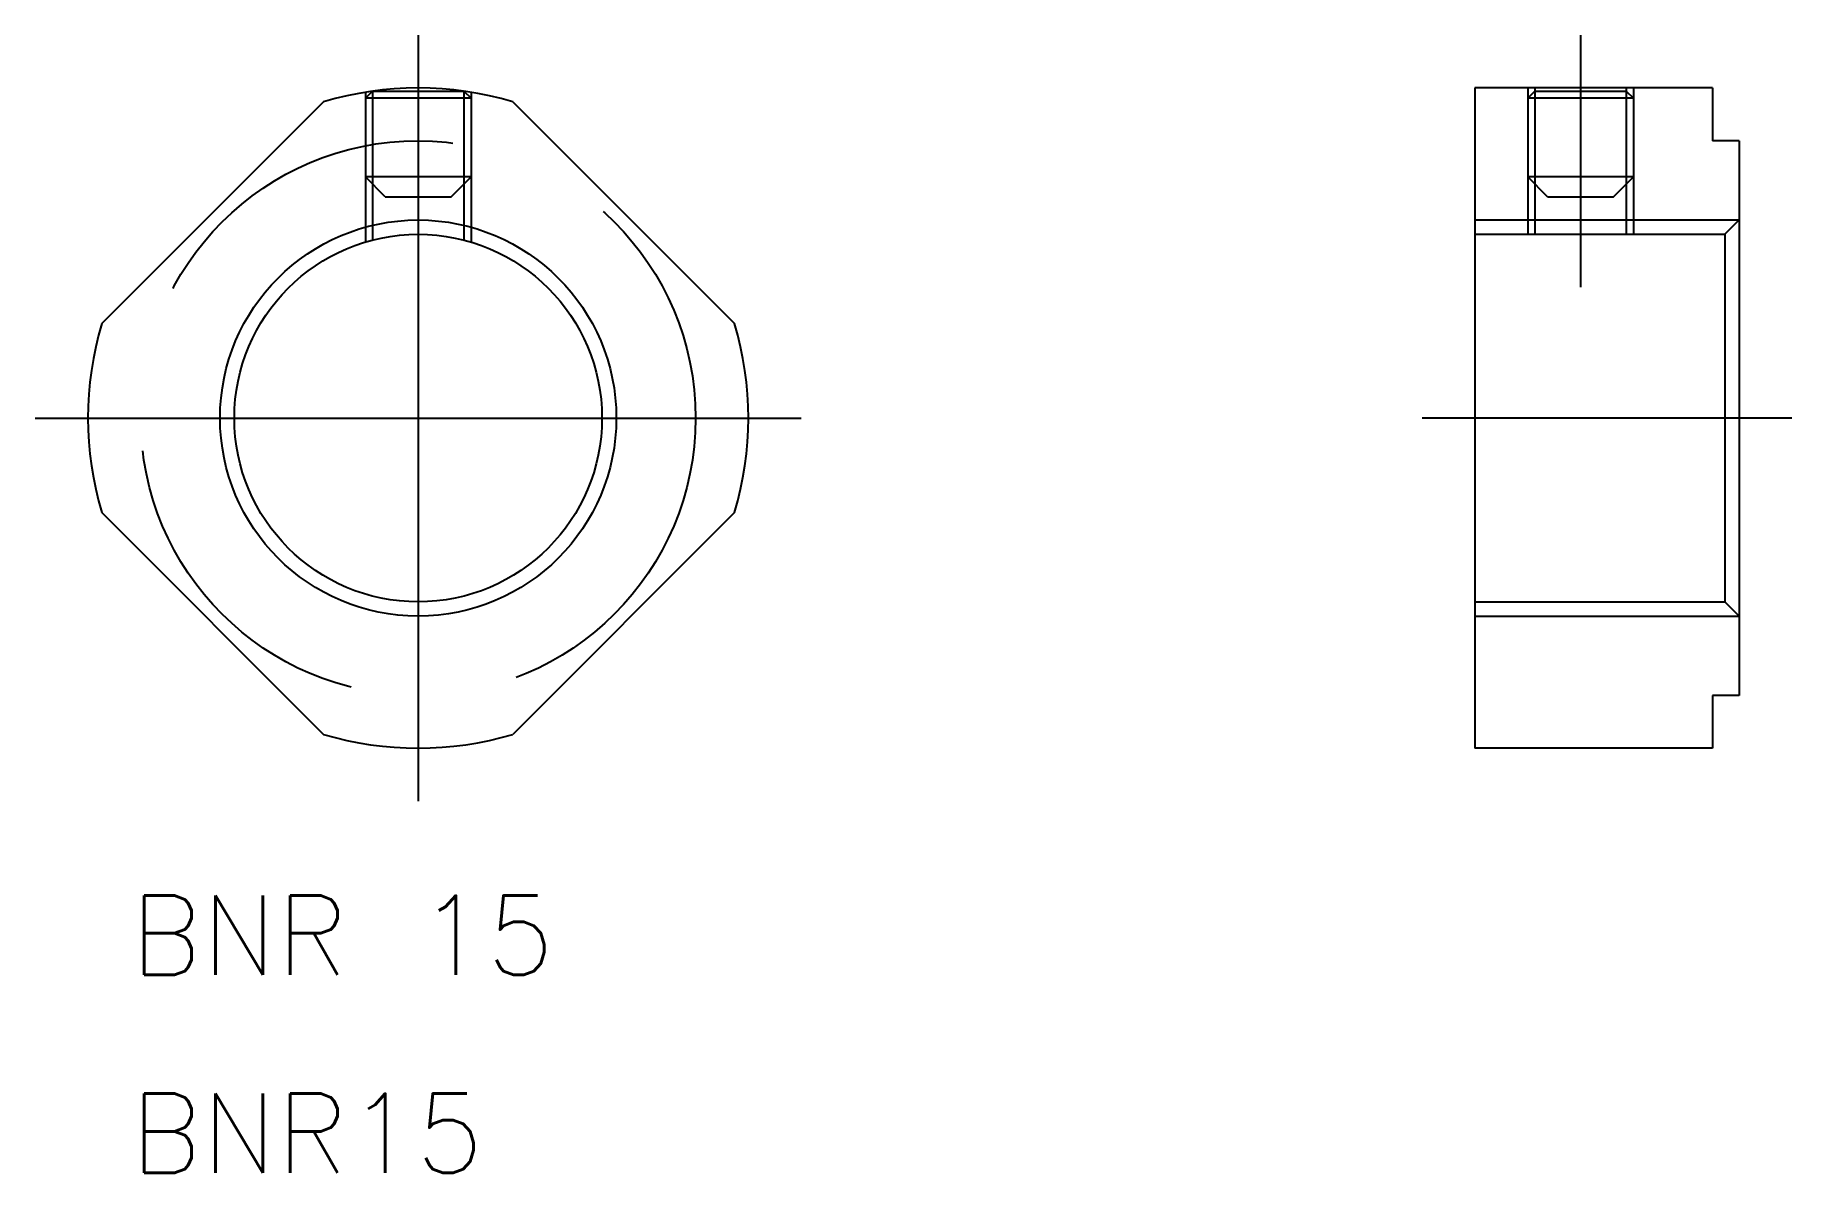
# Model space of a CAD drawing. Extents: x -14.5 to 52, y -28.6 to 14.5.
import ezdxf

# ---------------------------------------------------------------- set-up
doc = ezdxf.new("R2010")
doc.units = 0
doc.linetypes.add('CENTER', pattern=[50.8, 31.75, -6.35, 6.35, -6.35])
doc.linetypes.add('DASHED', pattern=[19.05, 12.7, -6.35])
doc.layers.get('0').update_dxf_attribs({"linetype": 'CONTINUOUS'})
doc.layers.add('CENTER', color=1, linetype='CONTINUOUS')
doc.styles.get("Standard").update_dxf_attribs({"font": 'txt.shx', "height": 3, "bigfont": 'bigfont.shx'})

msp = doc.modelspace()

# ---------------------------------------------------------------- linework, layer by layer
at = {"color": 7, "linetype": 'CONTINUOUS'}
for p, q in [((-3.58, 11.976), (-11.976, 3.58)), ((3.58, 11.976), (11.976, 3.58)), ((49, 12.5), (40, 12.5)), ((40, 12.5), (40, -12.5)), ((42.271, 12.38), (42, 12.109)), ((42, 12.109), (42, 9.13)), ((42.271, 12.5), (42.271, 12.38)), ((42.271, 12.38), (45.729, 12.38)), ((45.729, 12.5), (45.729, 12.38)), ((45.729, 12.38), (46, 12.109)), ((46, 12.109), (46, 9.13)), ((49, 12.5), (49, 10.5)), ((50, 10.5), (49, 10.5)), ((50, 10.5), (50, -10.5)), ((42.75, 8.38), (42, 9.13)), ((42.271, 8.859), (42.271, 6.959)), ((45.25, 8.38), (46, 9.13)), ((45.729, 8.859), (45.729, 6.959)), ((42.75, 8.38), (45.25, 8.38)), ((50, 7.5), (49.458, 6.959)), ((40, 6.959), (49.458, 6.959)), ((49.458, 6.959), (49.458, -6.958)), ((-11.976, -3.58), (-3.58, -11.976)), ((11.976, -3.58), (3.58, -11.976)), ((40, -6.958), (49.458, -6.958)), ((50, -7.5), (49.458, -6.958)), ((50, -10.5), (49, -10.5)), ((49, -10.5), (49, -12.5)), ((49, -12.5), (40, -12.5))]:
    msp.add_line(p, q, dxfattribs=at)
at = {"color": 3, "linetype": 'DASHED'}
for p, q in [((-1.729, 12.38), (-2, 12.109)), ((-2, 12.339), (-2, 12.109)), ((2, 12.109), (-2, 12.109)), ((-2, 12.109), (-2, 9.13)), ((-1.729, 12.38), (-1.729, 8.859)), ((-1.729, 12.38), (1.729, 12.38)), ((1.729, 12.38), (1.729, 8.859)), ((1.729, 12.38), (2, 12.109)), ((2, 12.339), (2, 12.109)), ((2, 12.109), (2, 9.13)), ((46, 12.109), (42, 12.109)), ((-1.25, 8.38), (-2, 9.13)), ((2, 9.13), (-2, 9.13)), ((-2, 9.13), (-2, 6.665)), ((-1.729, 8.859), (-1.729, 6.74)), ((1.25, 8.38), (2, 9.13)), ((1.729, 8.859), (1.729, 6.74)), ((2, 9.13), (2, 6.665)), ((46, 9.13), (42, 9.13)), ((-1.25, 8.38), (1.25, 8.38))]:
    msp.add_line(p, q, dxfattribs=at)
at = {"color": 3, "linetype": 'CONTINUOUS'}
for p, q in [((42, 12.5), (42, 12.109)), ((42.271, 12.38), (42.271, 8.859)), ((45.729, 12.38), (45.729, 8.859)), ((46, 12.5), (46, 12.109)), ((42, 9.13), (42, 6.959)), ((46, 9.13), (46, 6.959)), ((40, 7.5), (50, 7.5)), ((40, -7.5), (50, -7.5))]:
    msp.add_line(p, q, dxfattribs=at)
at = {"color": 3, "linetype": 'DASHED'}
msp.add_circle((0, 0), 10.5, dxfattribs=at)
at = {"color": 3, "linetype": 'CONTINUOUS'}
msp.add_circle((0, 0), 7.5, dxfattribs=at)
at = {"color": 7, "linetype": 'CONTINUOUS'}
msp.add_circle((0, 0), 6.958, dxfattribs=at)
for start, end in [(73.35764, 106.64236), (163.35764, 196.64236), (343.35764, 16.64236), (253.35764, 286.64236)]:
    msp.add_arc((0, 0), 12.5, start, end, dxfattribs=at)
at = {"layer": 'CENTER', "color": 1, "linetype": 'CENTER'}
for p, q in [((0, 14.5), (0, -14.5)), ((44, 14.5), (44, 4.959)), ((-14.5, 0), (14.5, 0)), ((52, 0), (38, 0))]:
    msp.add_line(p, q, dxfattribs=at)

# ---------------------------------------------------------------- texts
for s, p in [('BNR 15', (-10.891, -21.081)), ('BNR15', (-10.891, -28.581))]:
    msp.add_text(s, height=3).set_placement(p)

doc.saveas('drawing.dxf')
